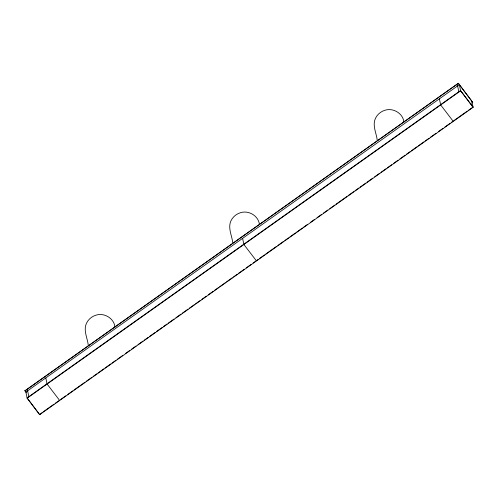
<?xml version="1.0" encoding="UTF-8"?>
<svg xmlns="http://www.w3.org/2000/svg" width="498" height="498" viewBox="0 0 498 498"><rect width="100%" height="100%" fill="white"/><g stroke="black" fill="none" stroke-linecap="round" stroke-linejoin="round"><path stroke-width="0.75" d="M458.365 83.297L24.931 390.818L458.365 83.297L472.714 102.283L471.587 103.248M27.16 398.195L460.625 90.817L459.33 84.685L25.865 392.057L27.16 398.195L39.635 414.703L473.1 107.325L471.805 101.194M39.635 414.703L42.069 412.643M43.195 411.846L53.909 404.245M55.122 403.386L59.517 400.268L47.098 384.051L45.804 377.92M60.781 399.371L65.842 395.786M67.74 394.435L72.801 390.849M74.065 389.946L84.828 382.321M86.092 381.424L91.788 377.384M93.051 376.488L96.849 373.799M98.112 372.896L103.808 368.862M105.072 367.96L110.768 363.926M112.038 363.03L115.829 360.334M117.098 359.438L122.794 355.398M125.322 353.605L129.754 350.461M131.653 349.117L136.079 345.973M137.977 344.628L143.038 341.043M144.308 340.14L148.105 337.451M149.369 336.555L155.065 332.515M156.328 331.618L162.024 327.578M163.288 326.682L167.085 323.986M168.349 323.09L174.045 319.056M175.943 317.705L181.004 314.12M182.274 313.217L187.97 309.183M189.234 308.287L194.295 304.695M195.558 303.799L199.991 300.655M201.889 299.31L206.315 296.167M208.214 294.822L213.281 291.23M214.545 290.334L218.342 287.645M219.606 286.748L225.301 282.708M226.565 281.812L232.261 277.772M233.525 276.876L237.322 274.18M238.592 273.284L244.281 269.244M246.18 267.899L251.247 264.314M253.146 262.963L256.308 260.722L243.889 244.506L242.601 238.374M256.937 260.273L258.207 259.377M259.47 258.474L264.531 254.889M265.801 253.992L276.558 246.361M277.822 245.464L283.518 241.424M284.781 240.528L288.579 237.839M289.842 236.942L295.538 232.902M296.802 232.006L302.498 227.966M303.768 227.069L307.559 224.374M310.727 222.133L314.524 219.437M317.052 217.645L321.484 214.501M323.383 213.156L327.809 210.019M329.707 208.668L334.768 205.083M336.038 204.186L346.795 196.554M348.058 195.658L353.754 191.618M355.018 190.722L358.815 188.032M360.079 187.13L365.775 183.096M367.045 182.2L372.734 178.16M374.633 176.815L379.7 173.223M380.964 172.327L386.025 168.735M387.288 167.838L391.721 164.695M393.619 163.35L398.045 160.213M399.944 158.862L405.011 155.276M406.275 154.38L410.072 151.685M411.336 150.788L417.031 146.748M418.295 145.852L423.991 141.812M425.255 140.915L429.052 138.226M430.322 137.323L436.011 133.29M438.545 131.491L442.977 128.353M444.876 127.009L449.937 123.417M451.2 122.52L453.099 121.17L440.68 104.954L439.392 98.822M453.722 120.728L466.912 111.378M468.052 110.568L471.793 107.917M458.397 83.446L472.745 102.432M457.83 86.222L456.629 84.529M473.038 107.033L460.563 90.524L27.097 397.902L39.572 414.411M460.625 90.817L473.1 107.325M27.832 391.142L26.637 389.442M24.9 390.675L26.319 392.661M457.594 85.911L458.826 91.757M403.953 122.166C403.056 113.395 393.258 107.599 385.022 110.226C380.883 111.446 377.316 114.403 375.455 118.319C372.13 125.434 376.438 133.078 377.235 140.231M259.464 224.623C258.549 215.858 248.782 210.056 240.54 212.683C236.401 213.903 232.827 216.867 230.972 220.776C227.642 227.891 231.95 235.535 232.747 242.688M114.976 327.086C114.079 318.315 104.281 312.514 96.052 315.141C91.912 316.367 88.339 319.324 86.484 323.233C83.154 330.348 87.461 337.993 88.258 345.151M27.602 390.83L28.834 396.669"/></g></svg>
